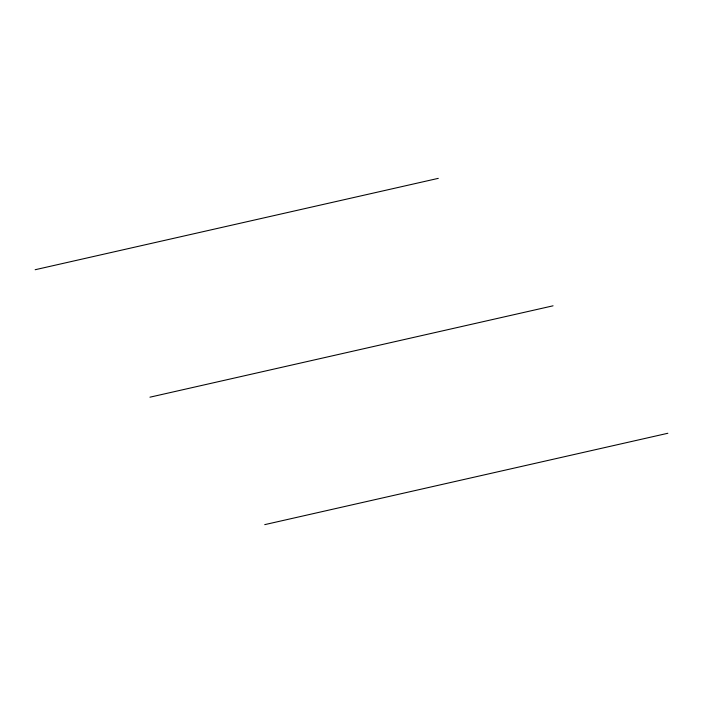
<?xml version="1.0" encoding="UTF-8"?>
<svg xmlns="http://www.w3.org/2000/svg" width="703" height="703" viewBox="0 0 703 703"><rect width="100%" height="100%" fill="white"/><g stroke="black" fill="none" stroke-linecap="round" stroke-linejoin="round"><path stroke-width="1.05" d="M35.15 269.732L438.277 178.36M149.941 397.186L553.059 305.814M264.723 524.64L667.85 433.268"/></g></svg>
